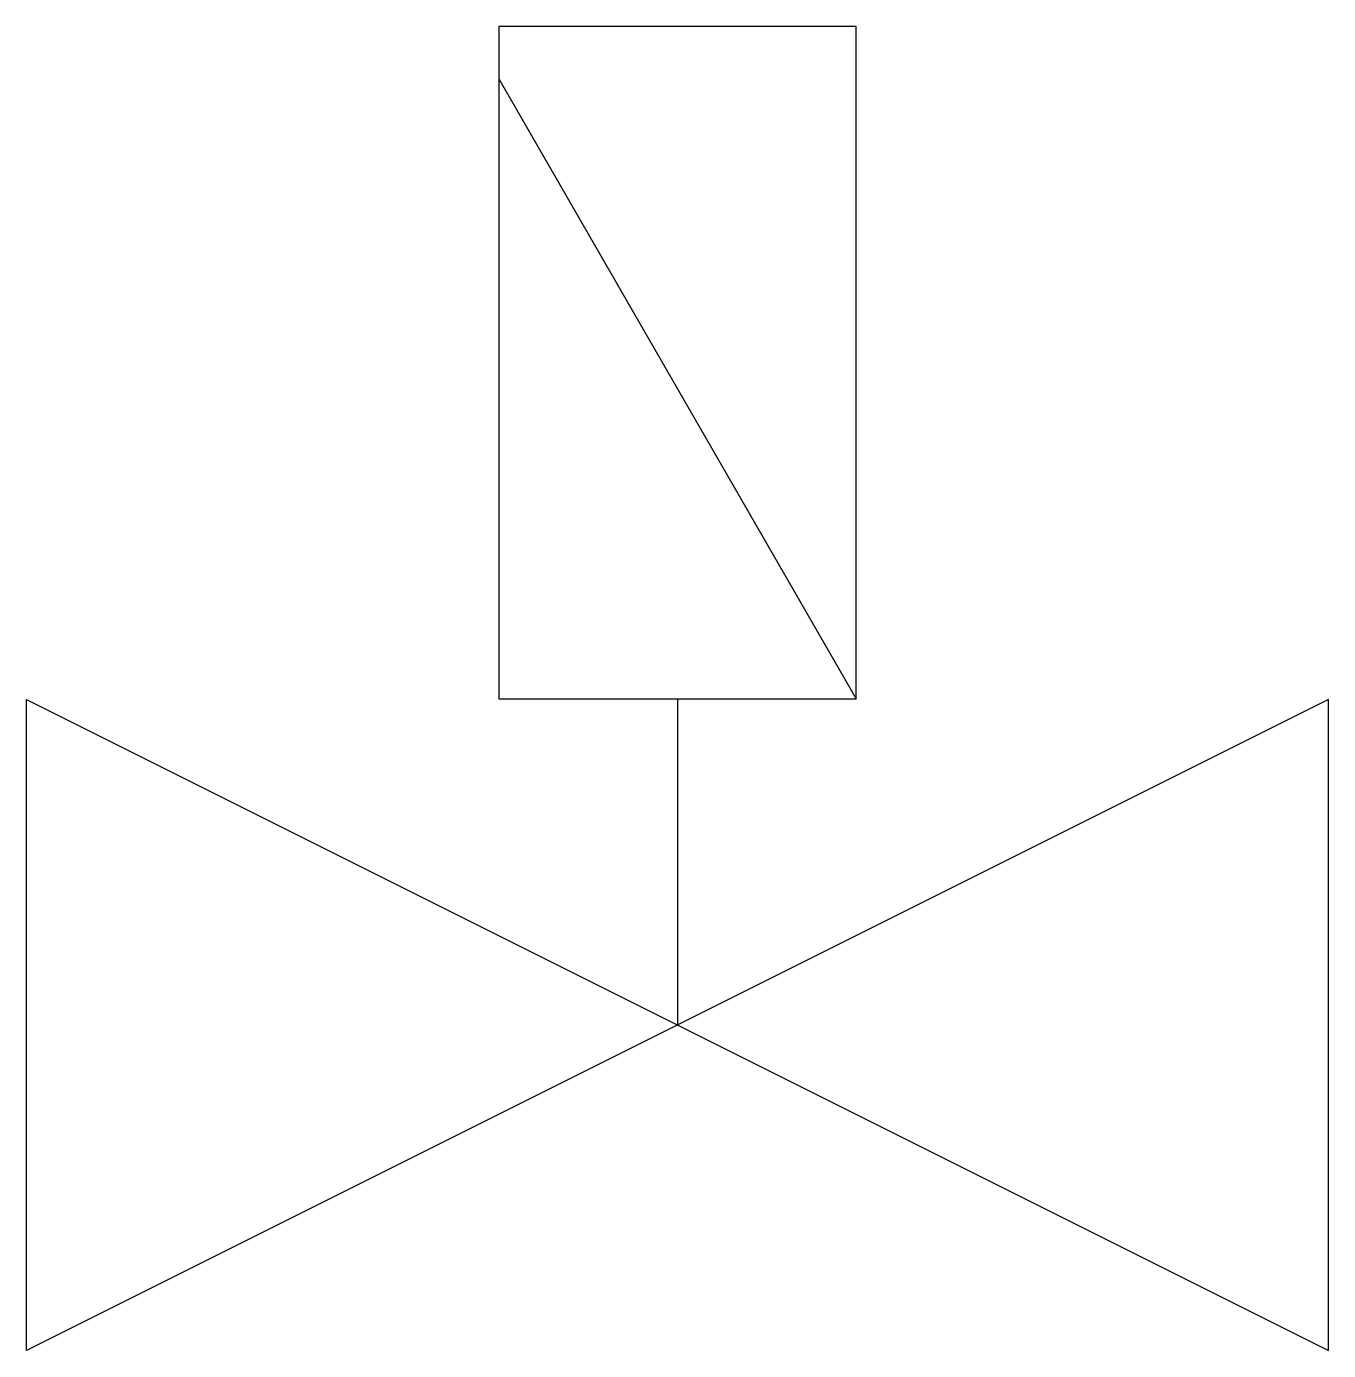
# Model space of a CAD drawing. Header units: millimetres. Extents: x -150 to 150, y -75 to 230.
import ezdxf

# ---------------------------------------------------------------- set-up
doc = ezdxf.new("R2010")
doc.units = ezdxf.units.MM

msp = doc.modelspace()

# ---------------------------------------------------------------- linework, layer by layer
at = {"color": 0, "linetype": 'ByBlock', "lineweight": -2}
for p, q in [((41.19, 230), (-41.19, 230)), ((-41.19, 230), (-41.19, 75.13)), ((41.19, 75.13), (41.19, 230)), ((-41.19, 217.93), (41.19, 75.13)), ((-150, -75), (-150, 75)), ((-150, 75), (150, -75)), ((150, 75), (-150, -75)), ((-41.19, 75.13), (41.19, 75.13)), ((0, 75.13), (0, 0)), ((150, -75), (150, 75))]:
    msp.add_line(p, q, dxfattribs=at)

doc.saveas('drawing.dxf')
